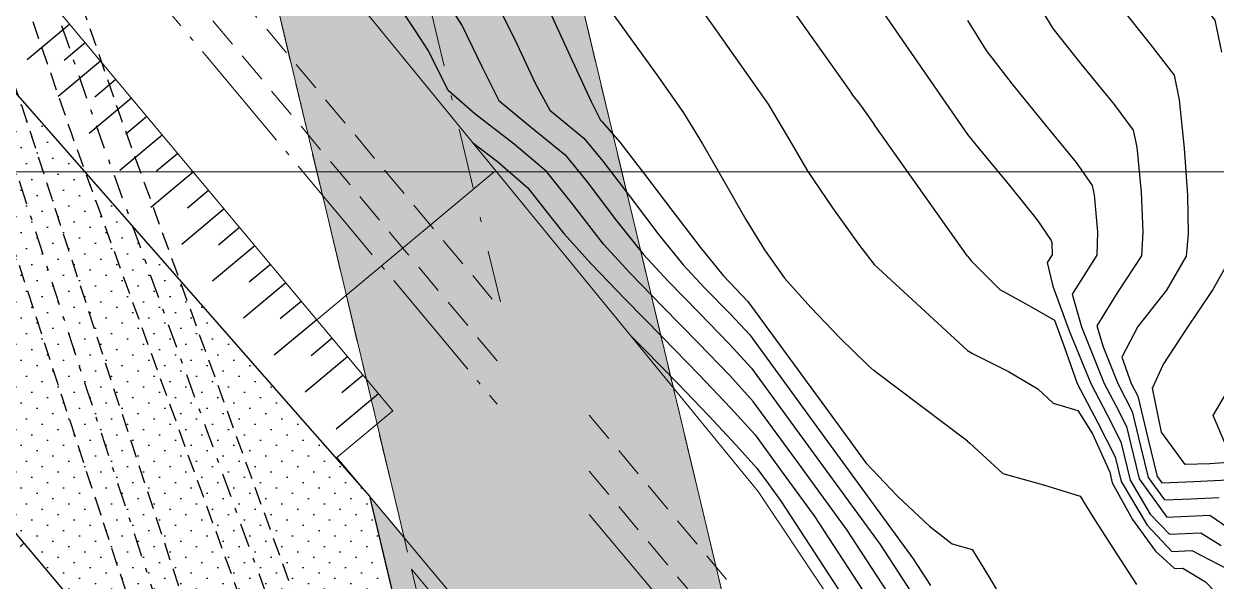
# Model space of a CAD drawing. Extents: x 61466 to 63015, y 108404 to 110397.
# Drawn here: x 62902.71 to 62927.46, y 108541.49 to 108553.07 of the extents above; entities that cross this region are included whole.
import ezdxf

# ---------------------------------------------------------------- set-up
doc = ezdxf.new("R2010")
doc.units = 0
doc.header["$LTSCALE"] = 1.000015
doc.header["$MEASUREMENT"] = 0
for name, pattern in [('ACAD_ISO04W100', [30, 24, -3, 0, -3]), ('NASCOSTA', [9.525, 6.35, -3.175]), ('TRATTEGGIATA', [0.75, 0.5, -0.25]), ('TRATTEGGIATA2', [0.375, 0.25, -0.125]), ('TRATTOPUNTO2', [0.5, 0.25, -0.125, 0, -0.125])]:
    doc.linetypes.add(name, pattern=pattern)
doc.layers.add('Colori bordi', color=5, linetype='Continuous', plot=False)
doc.layers.add('no_plot', color=5, linetype='Continuous', plot=False)
for name, color, linetype in [('Conduite 1000', 170, 'Continuous'), ('coordinate', 2, 'Continuous'), ('curve livello 5m', 7, 'Continuous'), ('Limite fiume', 6, 'Continuous'), ('LIN010TR', 2, 'NASCOSTA'), ('LIN018CO', 6, 'Continuous'), ('LIN018TR', 6, 'NASCOSTA'), ('LIN025CO', 7, 'Continuous'), ('pendenze', 2, 'Continuous'), ('sezioni', 7, 'Continuous'), ('TRATTCOLO-30', 253, 'Continuous'), ('TRATTCOLO-32', 255, 'Continuous')]:
    doc.layers.add(name, color=color, linetype=linetype)

# ---------------------------------------------------------------- blocks, each defined once
blk = doc.blocks.new('CONTORNO')
at = {"layer": 'Colori bordi', "lineweight": 0, "ltscale": 2, "flags": 128}
for points in [[(-22.578, 81.44), (16.586, -82.868), (15.866, -82.007), (19.27, -96.287), (18.407, -96.98), (19.153, -100.108)], [(28.44, -103.877), (26.165, -94.334), (26.165, -94.334), (25.446, -93.474), (-6.877, 42.135)]]:
    blk.add_lwpolyline(points, dxfattribs=at)

msp = doc.modelspace()

# ---------------------------------------------------------------- hatches: boundary and pattern name
at = {"layer": 'pendenze', "linetype": 'Continuous'}
h = msp.add_hatch(dxfattribs=at)
h.set_pattern_fill('DOTS', color=256, scale=5, angle=-45, style=0)
h.set_pattern_definition([(225, (427.6662, 0), (0.11048543456, -0.3314563037), [0, -0.3125])])
h.paths.add_polyline_path([(62909.442, 108535.366), (62908.927, 108534.878), (62900.149, 108545.338), (62900.844, 108545.93), (62898.768, 108548.566), (62898.032, 108547.939), (62897.31, 108548.644), (62901.829, 108552.434), (62908.497, 108544.839), (62909.883, 108543.261), (62912.692, 108531.477)])
at = {"layer": 'TRATTCOLO-30', "linetype": 'Continuous', "lineweight": 0}
h = msp.add_hatch(color=256, dxfattribs=at)
h.dxf.hatch_style = 1
h.paths.add_polyline_path([(62906.525, 108572.792), (62903.529, 108572.078), (62910.602, 108542.4), (62909.883, 108543.261), (62912.831, 108530.892), (62916.314, 108531.722)])
h.paths.add_polyline_path([(62909.521, 108573.506), (62906.525, 108572.792), (62916.314, 108531.722), (62919.31, 108532.437)])

# ---------------------------------------------------------------- linework, layer by layer
at = {"layer": 'Conduite 1000', "linetype": 'TRATTEGGIATA2', "ltscale": 1.5, "flags": 128}
for points, elevation in [([(62890.613, 108569.262), (62896.145, 108563.309), (62901.728, 108557.784), (62902.676, 108556.509), (62903.468, 108554.751), (62904.705, 108551.155), (62912.335, 108530.135), (62913.458, 108527.956), (62914.201, 108527.027), (62923.809, 108515.458), (62925.677, 108513.185), (62926.976, 108511.667), (62927.17, 108511.444), (62929.522, 108508.746), (62929.706, 108508.529), (62930.758, 108507.293), (62930.831, 108507.207), (62934.332, 108502.958), (62938.579, 108497.793), (62942.834, 108492.619), (62947.86, 108486.549), (62952.887, 108480.479), (62958.023, 108474.31), (62963.161, 108468.141), (62967.874, 108462.494), (62972.589, 108456.847), (62993.375, 108432.081), (62994.79, 108430.356), (62996.073, 108428.894), (62996.825, 108427.958), (62997.776, 108426.831), (62998.119, 108426.447), (63002.744, 108420.659), (63010.061, 108411.966), (63010.416, 108410.868), (63009.398, 108410.539), (63009.107, 108411.438), (63001.917, 108419.98), (62997.302, 108425.756), (62996.968, 108426.129), (62995.999, 108427.278), (62995.254, 108428.206), (62993.974, 108429.664), (62992.552, 108431.397), (62971.768, 108456.161), (62967.053, 108461.808), (62962.339, 108467.455), (62957.201, 108473.625), (62952.064, 108479.795), (62947.036, 108485.867), (62942.009, 108491.938), (62937.753, 108497.113), (62933.506, 108502.278), (62930.009, 108506.522), (62929.942, 108506.601), (62928.891, 108507.836), (62928.71, 108508.049), (62926.363, 108510.741), (62926.166, 108510.967), (62924.858, 108512.497), (62922.984, 108514.776), (62913.372, 108526.351), (62912.556, 108527.372), (62911.353, 108529.706), (62903.696, 108550.798), (62902.472, 108554.356), (62901.748, 108555.964), (62900.918, 108557.08), (62895.376, 108562.565), (62889.829, 108568.534)], 279.04), ([(62891.067, 108565.57), (62892.795, 108563.787), (62896.682, 108559.79), (62900.577, 108555.786), (62901.43, 108554.68), (62901.932, 108553.498), (62902.715, 108551.209), (62903.621, 108548.42), (62904.526, 108545.637), (62910.065, 108528.772), (62911.261, 108526.254), (62911.82, 108525.605), (62922.099, 108513.437), (62923.638, 108511.572), (62924.652, 108510.453), (62926.131, 108508.938), (62927.632, 108507.4), (62927.804, 108507.211), (62929.003, 108505.948), (62930.713, 108503.867), (62932.43, 108501.778), (62937.551, 108495.618), (62942.676, 108489.457), (62945.858, 108485.619), (62952.926, 108477.094), (62958.053, 108470.974), (62961.694, 108466.629), (62963.191, 108464.842), (62963.304, 108464.704), (62964.399, 108463.4), (62972.904, 108453.25), (62973.08, 108453.04), (62988.866, 108434.243), (62990.828, 108431.883), (62993.224, 108428.977), (62994.058, 108428.008), (62995.08, 108426.727), (62996.467, 108425.063), (63000.286, 108420.418), (63004.271, 108415.642), (63008.321, 108410.789), (63008.814, 108409.333), (63007.801, 108408.989), (63007.371, 108410.256), (63003.449, 108414.957), (62999.462, 108419.736), (62995.643, 108424.381), (62994.251, 108426.051), (62993.234, 108427.325), (62992.405, 108428.287), (62990.004, 108431.201), (62988.045, 108433.557), (62972.261, 108452.352), (62972.085, 108452.562), (62963.579, 108462.713), (62962.482, 108464.02), (62962.368, 108464.158), (62960.874, 108465.942), (62957.233, 108470.287), (62952.104, 108476.409), (62945.034, 108484.936), (62941.853, 108488.774), (62936.729, 108494.934), (62931.605, 108501.097), (62929.886, 108503.188), (62928.2, 108505.239), (62927.022, 108506.481), (62926.854, 108506.665), (62925.366, 108508.191), (62923.873, 108509.72), (62922.829, 108510.872), (62921.278, 108512.751), (62911.007, 108524.911), (62910.356, 108525.664), (62909.069, 108528.374), (62903.509, 108545.304), (62902.603, 108548.09), (62901.7, 108550.87), (62900.932, 108553.115), (62900.499, 108554.135), (62899.767, 108555.084), (62895.915, 108559.044), (62892.027, 108563.042), (62890.299, 108564.825)], 277.833)]:
    msp.add_lwpolyline(points, close=True, dxfattribs=dict(at, elevation=elevation))
at = {"layer": 'Conduite 1000', "linetype": 'TRATTOPUNTO2', "ltscale": 2, "flags": 128}
for points, elevation in [([(62890.221, 108568.898), (62895.76, 108562.937), (62901.323, 108557.432), (62902.212, 108556.237), (62902.97, 108554.554), (62904.2, 108550.977), (62911.844, 108529.921), (62913.007, 108527.664), (62913.787, 108526.689), (62923.396, 108515.117), (62925.267, 108512.841), (62926.571, 108511.317), (62926.767, 108511.092), (62929.116, 108508.398), (62929.299, 108508.182), (62930.35, 108506.947), (62930.42, 108506.864), (62933.919, 108502.618), (62938.166, 108497.453), (62942.421, 108492.279), (62947.448, 108486.208), (62952.475, 108480.137), (62957.612, 108473.967), (62962.75, 108467.798), (62967.463, 108462.151), (62972.178, 108456.504), (62992.963, 108431.739), (62994.382, 108430.01), (62995.664, 108428.55), (62996.412, 108427.618), (62997.372, 108426.48), (62997.711, 108426.101), (63002.33, 108420.32), (63009.584, 108411.702), (63009.907, 108410.704)], 279.04), ([(62890.683, 108565.198), (62892.411, 108563.415), (62896.298, 108559.417), (62900.172, 108555.435), (62900.964, 108554.408), (62901.432, 108553.307), (62902.207, 108551.04), (62903.112, 108548.255), (62904.017, 108545.471), (62909.567, 108528.573), (62910.808, 108525.959), (62911.413, 108525.258), (62921.688, 108513.094), (62923.233, 108511.222), (62924.263, 108510.086), (62925.748, 108508.564), (62927.243, 108507.032), (62927.413, 108506.846), (62928.601, 108505.594), (62930.299, 108503.527), (62932.017, 108501.438), (62937.14, 108495.276), (62942.264, 108489.116), (62945.446, 108485.277), (62952.515, 108476.752), (62957.643, 108470.631), (62961.284, 108466.286), (62962.779, 108464.5), (62962.893, 108464.362), (62963.989, 108463.056), (62972.494, 108452.906), (62972.67, 108452.696), (62988.456, 108433.9), (62990.416, 108431.542), (62992.814, 108428.632), (62993.646, 108427.666), (62994.665, 108426.389), (62996.055, 108424.722), (62999.874, 108420.077), (63003.86, 108415.3), (63007.846, 108410.523), (63008.308, 108409.161)], 277.833)]:
    msp.add_lwpolyline(points, dxfattribs=dict(at, elevation=elevation))
at = {"layer": 'coordinate', "linetype": 'Continuous', "lineweight": 0}
for p, q in [((62727.666, 108550), (62922.305, 108550)), ((62922.305, 108550), (63014.666, 108550))]:
    msp.add_line(p, q, dxfattribs=at)
at = {"layer": 'curve livello 5m', "color": 2}
msp.add_line((62922.305, 108548.248), (62920.365, 108550.98), dxfattribs=at)
at = {"layer": 'curve livello 5m', "color": 2, "flags": 128}
for points in [[(62910.306, 108565.51), (62911.271, 108564.173), (62912.506, 108562.462), (62913.062, 108561.621), (62913.719, 108560.594), (62914.407, 108559.508), (62915.056, 108558.493), (62915.598, 108557.675), (62915.598, 108557.675), (62916.671, 108556.202), (62917.696, 108554.751), (62918.191, 108554.034), (62919.87, 108551.659), (62919.912, 108551.589), (62920.056, 108551.407), (62920.365, 108550.98)], [(62927.584, 108552.485), (62927.446, 108553.151), (62926.853, 108553.903), (62926.289, 108554.825), (62924.552, 108557.715), (62923.666, 108559.184), (62923.037, 108560.073), (62922.941, 108560.206), (62922.912, 108560.246), (62922.825, 108560.381), (62922.305, 108561.18)], [(62911.543, 108553.441), (62911.807, 108553.029), (62911.807, 108553.029), (62912.225, 108552.172), (62912.573, 108551.482), (62912.573, 108551.482), (62913.214, 108550.946), (62913.946, 108550.35), (62913.946, 108550.35), (62914.397, 108549.797), (62915.022, 108548.975), (62915.573, 108548.28), (62915.573, 108548.28), (62916.087, 108547.725), (62916.73, 108547.066), (62917.355, 108546.423), (62917.816, 108545.919), (62917.816, 108545.919), (62919.045, 108544.236), (62920.489, 108542.258), (62921.404, 108540.854)], [(62922.305, 108548.248), (62922.381, 108548.146), (62922.381, 108548.146), (62922.97, 108547.551), (62923.591, 108547.213), (62924.107, 108546.915), (62924.107, 108546.915), (62924.319, 108546.346), (62924.58, 108545.602), (62924.58, 108545.602), (62925, 108544.798), (62925.371, 108544.075), (62925.371, 108544.075), (62925.495, 108543.564), (62926.034, 108542.656), (62926.546, 108542.114), (62926.546, 108542.114), (62926.959, 108542.133), (62927.706, 108541.745)], [(62927.901, 108543.97), (62927.333, 108543.934), (62926.822, 108543.92), (62926.327, 108544.592), (62926.144, 108545.504), (62926.365, 108545.99), (62926.85, 108546.728), (62927.387, 108547.53), (62927.765, 108548.207)]]:
    msp.add_lwpolyline(points, dxfattribs=at)
at = {"layer": 'Limite fiume', "linetype": 'Continuous', "flags": 128}
msp.add_lwpolyline([(62909.442, 108535.366), (62908.927, 108534.878), (62900.149, 108545.338), (62900.844, 108545.93), (62898.768, 108548.566), (62898.032, 108547.939), (62897.31, 108548.644), (62901.829, 108552.434), (62908.497, 108544.839), (62909.883, 108543.261), (62912.692, 108531.477)], close=True, dxfattribs=at)
at = {"layer": 'LIN010TR', "linetype": 'TRATTOPUNTO2', "lineweight": 0, "ltscale": 5, "flags": 128}
msp.add_lwpolyline([(62882.811, 108672.281), (62912.602, 108547.295)], dxfattribs=at)
at = {"layer": 'LIN010TR', "lineweight": 0, "ltscale": 0.1, "flags": 128}
for points in [[(62880.866, 108579.627), (62893.561, 108569.944), (62910.612, 108549.535), (62912.535, 108547.234)], [(62880.357, 108579.077), (62893.042, 108569.402), (62910.612, 108548.372), (62912.535, 108546.071)], [(62914.449, 108544.942), (62920.303, 108537.936), (62951.19, 108500.966)], [(62914.449, 108543.779), (62920.303, 108536.773), (62951.19, 108499.803)]]:
    msp.add_lwpolyline(points, dxfattribs=at)
at = {"layer": 'LIN018CO'}
for p, q in [((62903.66, 108553.063), (62902.779, 108552.327)), ((62903.98, 108552.679), (62903.542, 108552.313)), ((62904.301, 108552.295), (62903.42, 108551.56)), ((62904.621, 108551.912), (62904.183, 108551.545)), ((62904.942, 108551.528), (62904.061, 108550.792)), ((62905.263, 108551.144), (62904.824, 108550.778)), ((62905.583, 108550.76), (62904.703, 108550.025)), ((62905.904, 108550.377), (62905.465, 108550.01)), ((62906.224, 108549.993), (62905.344, 108549.257)), ((62906.545, 108549.609), (62906.106, 108549.243)), ((62906.865, 108549.226), (62905.985, 108548.49)), ((62907.186, 108548.842), (62906.747, 108548.476)), ((62907.507, 108548.458), (62906.626, 108547.723)), ((62907.827, 108548.075), (62907.389, 108547.708)), ((62908.148, 108547.691), (62907.267, 108546.955)), ((62908.468, 108547.307), (62908.03, 108546.941)), ((62908.789, 108546.923), (62907.908, 108546.188)), ((62909.109, 108546.54), (62908.671, 108546.173)), ((62909.43, 108546.156), (62908.549, 108545.42)), ((62909.751, 108545.772), (62909.312, 108545.406)), ((62910.071, 108545.389), (62909.191, 108544.653))]:
    msp.add_line(p, q, dxfattribs=at)
at = {"layer": 'LIN018TR', "linetype": 'ACAD_ISO04W100', "lineweight": 0, "ltscale": 0.1, "flags": 128}
for points in [[(62882.563, 108581.044), (62909.605, 108548.677), (62912.535, 108545.169)], [(62914.449, 108542.878), (62951.19, 108498.901)]]:
    msp.add_lwpolyline(points, dxfattribs=at)
at = {"layer": 'LIN025CO', "linetype": 'TRATTEGGIATA', "lineweight": 0, "ltscale": 2}
for p, q in [((62873.309, 108725.432), (62919.619, 108531.14)), ((62867.316, 108724.004), (62910.758, 108541.745))]:
    msp.add_line(p, q, dxfattribs=at)
at = {"layer": 'LIN025CO', "linetype": 'Continuous', "lineweight": 0}
for p, q in [((62909.883, 108543.261), (62914.214, 108525.091)), ((62909.883, 108543.261), (62920.182, 108530.933)), ((62910.758, 108541.745), (62914.7, 108525.207)), ((62910.758, 108541.745), (62919.619, 108531.14))]:
    msp.add_line(p, q, dxfattribs=at)
at = {"layer": 'no_plot'}
for p, q in [((62920.365, 108553.585), (62922.305, 108550.772)), ((62920.365, 108548.07), (62922.305, 108546.289)), ((62922.305, 108544.404), (62920.365, 108545.867))]:
    msp.add_line(p, q, dxfattribs=at)
at = {"layer": 'no_plot', "flags": 128}
for points in [[(62902.313, 108573.741), (62902.755, 108573.341), (62903.056, 108572.79), (62903.452, 108571.952), (62903.817, 108571.245), (62905.185, 108569.366), (62905.95, 108568.327), (62906.367, 108567.822), (62906.864, 108567.235), (62907.263, 108566.75), (62909.398, 108563.792), (62911.728, 108560.565), (62912.13, 108559.948), (62912.594, 108559.217), (62912.988, 108558.613), (62915.29, 108555.455), (62916.161, 108554.222), (62917.019, 108553.023), (62918.166, 108551.401), (62918.58, 108550.7), (62918.99, 108550.006), (62919.501, 108549.248), (62920.04, 108548.493), (62920.365, 108548.07)], [(62922.305, 108558.587), (62922.596, 108558.183), (62924.39, 108555.198), (62925.465, 108553.441), (62926.098, 108552.647), (62926.595, 108552.006), (62926.7, 108551.496), (62926.804, 108550.489), (62926.867, 108549.509), (62926.883, 108548.709), (62926.845, 108548.242), (62926.436, 108547.54), (62925.841, 108546.787), (62925.504, 108546.146), (62925.701, 108545.599), (62925.837, 108545.336), (62926.043, 108544.465), (62926.24, 108543.671), (62926.336, 108543.539), (62927.002, 108543.562), (62927.712, 108543.602)], [(62922.305, 108555.88), (62922.491, 108555.57), (62924.077, 108552.978), (62924.654, 108552.239), (62925.345, 108551.399), (62925.744, 108550.861), (62925.817, 108550.508), (62925.906, 108549.576), (62925.944, 108548.741), (62925.917, 108548.253), (62925.425, 108547.504), (62924.988, 108546.801), (62925.116, 108546.363), (62925.42, 108545.6), (62925.721, 108545.021), (62925.891, 108544.301), (62926.054, 108543.645), (62926.389, 108543.182), (62926.938, 108543.202), (62927.524, 108543.235)], [(62914.587, 108553.773), (62915.848, 108552.013), (62916.406, 108551.224), (62916.796, 108550.582), (62917.249, 108549.794), (62917.701, 108549.01), (62918.086, 108548.377), (62918.505, 108547.79), (62919.048, 108547.178), (62919.659, 108546.54), (62920.235, 108545.979), (62920.365, 108545.867)], [(62921.271, 108540.302), (62919.804, 108542.554), (62918.75, 108543.998), (62917.853, 108545.225), (62917.367, 108545.764), (62916.709, 108546.446), (62915.983, 108547.186), (62915.294, 108547.898), (62914.746, 108548.497), (62914.746, 108548.497), (62914.112, 108549.309), (62913.56, 108550.006), (62913.56, 108550.006), (62912.887, 108550.575), (62912.07, 108551.2), (62911.518, 108551.688), (62911.518, 108551.688), (62911.11, 108552.513), (62910.84, 108552.929), (62910.343, 108553.678)], [(62912.504, 108553.545), (62912.896, 108552.762), (62913.327, 108551.842), (62913.628, 108551.275), (62914.333, 108550.694), (62914.729, 108550.219), (62915.295, 108549.48), (62915.896, 108548.69), (62916.4, 108548.063), (62916.843, 108547.59), (62917.374, 108547.048), (62917.779, 108546.612), (62919.34, 108544.474), (62921.175, 108541.961), (62921.536, 108541.406)], [(62913.551, 108553.487), (62914.052, 108552.398), (62914.49, 108551.458), (62914.683, 108551.068), (62914.719, 108551.038), (62915.082, 108550.611), (62915.597, 108549.946), (62916.182, 108549.175), (62916.753, 108548.431), (62917.228, 108547.846), (62917.742, 108547.305), (62919.635, 108544.713), (62920.188, 108543.955), (62920.846, 108543.263), (62921.512, 108542.64), (62921.986, 108542.272), (62922.4, 108542.151), (62922.699, 108541.669), (62923.28, 108540.698)], [(62922.305, 108553.142), (62922.689, 108552.515), (62923.226, 108551.815), (62923.924, 108550.966), (62924.555, 108550.191), (62924.893, 108549.716), (62924.934, 108549.519), (62924.998, 108548.753), (62924.989, 108548.265), (62924.472, 108547.456), (62924.67, 108546.779), (62925.14, 108545.601), (62925.386, 108545.129), (62925.604, 108544.705), (62925.739, 108544.136), (62925.868, 108543.618), (62926.441, 108542.826), (62927.335, 108542.867), (62927.949, 108542.445)], [(62922.305, 108550.772), (62922.484, 108550.552), (62923.176, 108549.713), (62923.744, 108549.005), (62924.042, 108548.571), (62924.05, 108548.531), (62924.062, 108548.276), (62923.957, 108548.112), (62924.077, 108547.623), (62924.412, 108546.693), (62924.86, 108545.601), (62925.193, 108544.964), (62925.488, 108544.39), (62925.681, 108543.591), (62926.098, 108542.889), (62926.494, 108542.47), (62927.147, 108542.5), (62927.572, 108542.233)], [(62912.027, 108550.608), (62912.542, 108550.211), (62913.173, 108549.662), (62913.52, 108549.224), (62913.919, 108548.713), (62914.487, 108548.089), (62915.195, 108547.351), (62915.967, 108546.563), (62916.724, 108545.788), (62917.391, 108545.09), (62917.89, 108544.532), (62918.455, 108543.759), (62919.118, 108542.85), (62921.139, 108539.75)], [(62915.292, 108546.611), (62915.585, 108546.312), (62916.284, 108545.598), (62916.934, 108544.927), (62917.494, 108544.329), (62917.927, 108543.839), (62918.16, 108543.521), (62918.433, 108543.146), (62921.007, 108539.198)], [(62922.305, 108546.289), (62922.409, 108546.227), (62923.151, 108545.848), (62923.762, 108545.489), (62924.083, 108545.189), (62924.591, 108545.041), (62924.898, 108544.558), (62925.255, 108543.759), (62925.308, 108543.538), (62925.729, 108542.777), (62926.207, 108542.118), (62926.599, 108541.757), (62926.77, 108541.765), (62927.246, 108541.484), (62927.634, 108541.077)], [(62927.669, 108544.318), (62927.405, 108544.934), (62927.68, 108545.41)], [(62922.305, 108544.404), (62922.347, 108544.364), (62923.034, 108543.731), (62923.878, 108543.493), (62924.644, 108543.26), (62924.906, 108542.828), (62925.326, 108542.176), (62925.814, 108541.428)]]:
    msp.add_lwpolyline(points, dxfattribs=at)
at = {"layer": 'pendenze', "linetype": 'Continuous', "flags": 128}
msp.add_lwpolyline([(62902.71, 108542.286), (62902.633, 108542.208)], dxfattribs=at)
at = {"layer": 'sezioni', "linetype": 'Continuous', "lineweight": 0}
for p, q in [((62898.676, 108566.95), (62917.953, 108543.354)), ((62895.966, 108562.272), (62910.368, 108545.034)), ((62912.471, 108550), (62908.789, 108546.923)), ((62910.368, 108545.034), (62909.21, 108544.066)), ((62909.21, 108544.066), (62909.883, 108543.261)), ((62921.534, 108538.026), (62917.953, 108543.354))]:
    msp.add_line(p, q, dxfattribs=at)

# ---------------------------------------------------------------- block references
at = {"layer": 'TRATTCOLO-32', "linetype": 'Continuous', "lineweight": 0}
msp.add_blockref('CONTORNO', (62894.017, 108625.268), dxfattribs=at)

doc.saveas('drawing.dxf')
